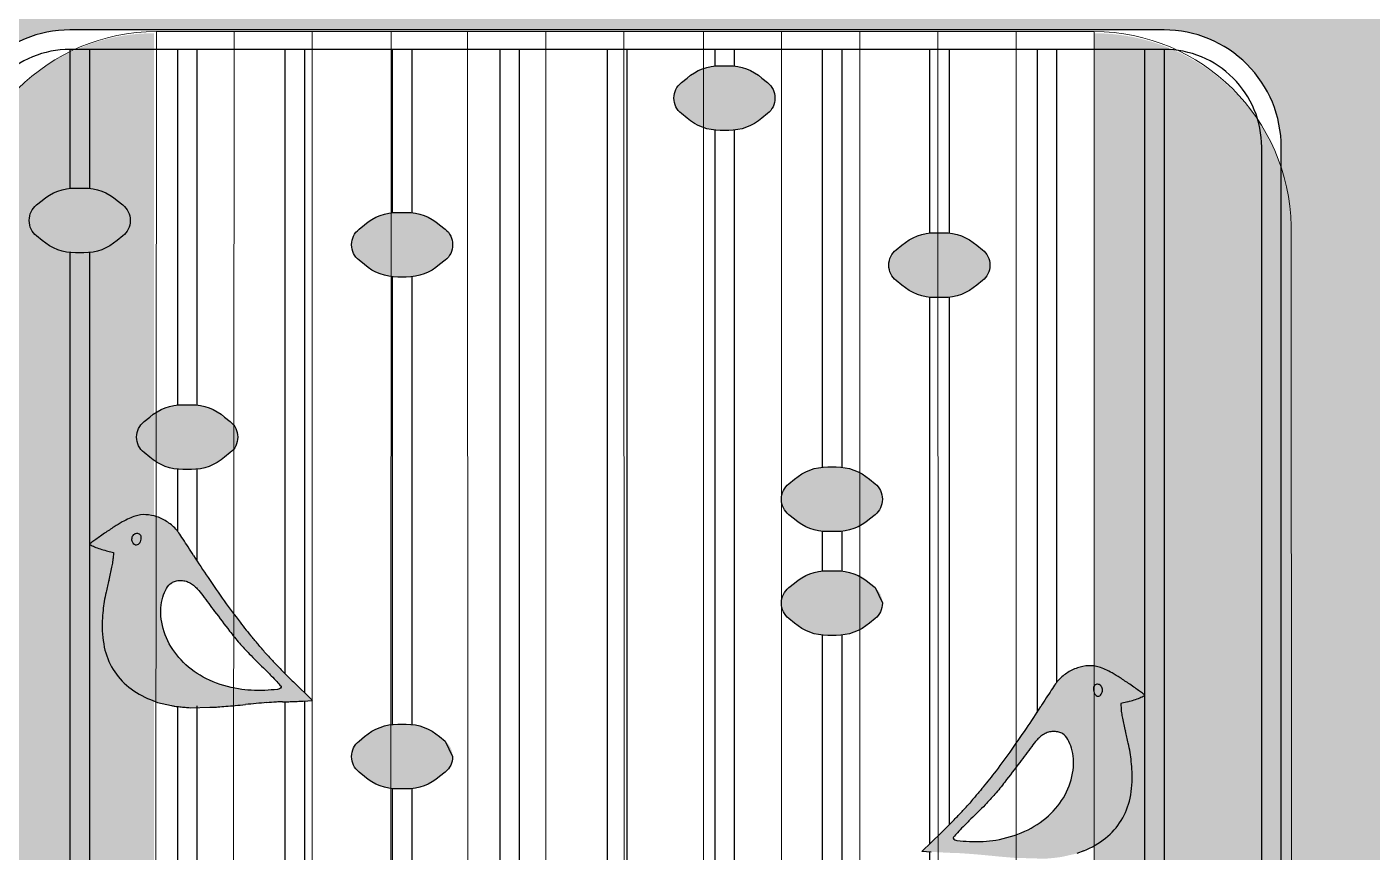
# Model space of a CAD drawing. Header units: millimetres. Extents: x 35877 to 3066687, y -650199 to -40525.
# Drawn here: x 144660.14 to 144694.56, y -179740.4 to -179719.29 of the extents above; entities that cross this region are included whole.
import ezdxf

# ---------------------------------------------------------------- set-up
doc = ezdxf.new("R2010")
doc.units = ezdxf.units.MM
doc.header["$MEASUREMENT"] = 0
for name, color, linetype, lineweight in [('A8_FURNITURE', 32, 'Continuous', 30), ('dim05', 1, 'Continuous', 13), ('Elevation 4.5', 206, 'Continuous', 5), ('FURNITURE', 32, 'Continuous', 9), ('NAME PLATE', 7, 'Continuous', 25)]:
    doc.layers.add(name, color=color, linetype=linetype, lineweight=lineweight)

msp = doc.modelspace()

# ---------------------------------------------------------------- hatches: boundary and pattern name
at = {"layer": 'dim05', "lineweight": 0, "true_color": 0xa47149, "transparency": 33554630}
h = msp.add_hatch(color=35, dxfattribs=at)
h.dxf.hatch_style = 1
h.paths.add_polyline_path([(144698.2314, -179711.3998), (144652.2393, -179711.3998), (144652.2469, -179803.3591), (144698.239, -179803.3591), (144698.2378, -179788.4605), (144692.239, -179788.4605), (144692.239, -179791.3591, -0.4142136), (144689.239, -179794.3591), (144661.2415, -179794.3591, -0.4142136), (144658.2415, -179791.3591), (144658.2415, -179722.365, -0.4142136), (144661.2415, -179719.365), (144689.239, -179719.365, -0.4142136), (144692.239, -179722.365), (144692.239, -179749.2607), (144698.2345, -179749.2607)])
at = {"layer": 'Elevation 4.5', "lineweight": 0, "true_color": 0x000000, "transparency": 33554628}
h = msp.add_hatch(color=18, dxfattribs=at)
h.dxf.hatch_style = 1
h.paths.add_polyline_path([(144679.2833, -179721.1128, 0.2335694), (144679.0933, -179720.7127), (144678.9486, -179720.5984, 0.1866469), (144678.0985, -179720.2819), (144677.8822, -179720.2819, 0.1866469), (144677.0321, -179720.5984), (144676.8874, -179720.7127, 0.2294381), (144676.6974, -179721.105, 0.2335694), (144676.8874, -179721.5052), (144677.0321, -179721.6195, 0.1866469), (144677.8822, -179721.936), (144678.0985, -179721.936, 0.1866469), (144678.9486, -179721.6195), (144679.0933, -179721.5052, 0.2294381)])
h = msp.add_hatch(color=18, dxfattribs=at)
h.dxf.hatch_style = 1
h.paths.add_polyline_path([(144662.7845, -179724.2439, 0.2335694), (144662.5945, -179723.8437), (144662.4498, -179723.7294, 0.1866469), (144661.5997, -179723.413), (144661.3834, -179723.413, 0.1866469), (144660.5333, -179723.7294), (144660.3887, -179723.8437, 0.2294381), (144660.1986, -179724.2361, 0.2335694), (144660.3887, -179724.6362), (144660.5333, -179724.7505, 0.1866469), (144661.3834, -179725.067), (144661.5997, -179725.067, 0.1866469), (144662.4498, -179724.7505), (144662.5945, -179724.6362, 0.2294381)])
h.paths.add_polyline_path([(144670.8439, -179724.4632), (144670.6992, -179724.3489, 0.1866469), (144669.8491, -179724.0324), (144669.6328, -179724.0324, 0.1866469), (144668.7827, -179724.3489), (144668.6381, -179724.4632, 0.2294381), (144668.448, -179724.8555, 0.2335694), (144668.6381, -179725.2556), (144668.7827, -179725.3699, 0.1866469), (144669.6328, -179725.6864), (144669.8491, -179725.6864, 0.1866469), (144670.6992, -179725.3699), (144670.8439, -179725.2556, 0.2294381), (144671.0339, -179724.8633, 0.2335694)])
h.paths.add_polyline_path([(144665.3443, -179729.3847), (144665.1996, -179729.2704, 0.1866469), (144664.3495, -179728.9539), (144664.1332, -179728.9539, 0.1866469), (144663.2831, -179729.2704), (144663.1385, -179729.3847, 0.2294381), (144662.9484, -179729.777, 0.2335694), (144663.1385, -179730.1772), (144663.2831, -179730.2915, 0.1866469), (144664.1332, -179730.608), (144664.3495, -179730.608, 0.1866469), (144665.1996, -179730.2915), (144665.3443, -179730.1772, 0.2294381), (144665.5343, -179729.7849, 0.2335694)])
h = msp.add_hatch(color=18, dxfattribs=at)
h.dxf.hatch_style = 1
h.paths.add_polyline_path([(144684.7829, -179725.3871, 0.2335694), (144684.5929, -179724.9869), (144684.4482, -179724.8726, 0.1866469), (144683.5981, -179724.5561), (144683.3818, -179724.5561, 0.1866469), (144682.5317, -179724.8726), (144682.387, -179724.9869, 0.2294381), (144682.197, -179725.3793, 0.2335694), (144682.387, -179725.7794), (144682.5317, -179725.8937, 0.1866469), (144683.3818, -179726.2102), (144683.5981, -179726.2102, 0.1866469), (144684.4482, -179725.8937), (144684.5929, -179725.7794, 0.2294381)])
h = msp.add_hatch(color=18, dxfattribs=at)
h.dxf.hatch_style = 1
h.paths.add_polyline_path([(144682.0331, -179731.3753, 0.2335694), (144681.8431, -179730.9752), (144681.6984, -179730.8609, 0.1866469), (144680.8483, -179730.5444), (144680.632, -179730.5444, 0.1866469), (144679.7819, -179730.8609), (144679.6372, -179730.9752, 0.2294381), (144679.4472, -179731.3675, 0.2335694), (144679.6372, -179731.7676), (144679.7819, -179731.8819, 0.1866469), (144680.632, -179732.1984), (144680.8483, -179732.1984, 0.1866469), (144681.6984, -179731.8819), (144681.8431, -179731.7676, 0.2294381)])
h = msp.add_hatch(color=18, dxfattribs=at)
h.dxf.hatch_style = 1
edge = h.paths.add_edge_path()
edge.add_arc((144645.1766, -179744.8972), 22.7128, 32.16172, 32.81148)
edge.add_arc((144650.4567, -179741.4929), 16.4304, 32.81148, 33.63724)
edge.add_arc((144649.478, -179742.1441), 17.6059, 33.63732, 34.2873)
edge.add_arc((144663.4669, -179732.606), 0.6748, 34.2873, 41.16894)
edge.add_arc((144663.0702, -179732.9529), 1.2018, 41.16894, 55.99203)
edge.add_arc((144663.0918, -179732.921), 1.1632, 55.99203, 71.17988)
edge.add_arc((144663.129, -179732.8117), 1.0478, 71.17999, 87.2154)
edge.add_arc((144663.1429, -179732.5265), 0.7623, 87.2154, 107.56998)
edge.add_arc((144663.3021, -179733.0293), 1.2897, 107.56998, 114.98423)
edge.add_arc((144663.8656, -179734.2388), 2.624, 114.98423, 119.34221)
edge.add_arc((144664.4732, -179735.3196), 3.8638, 119.34221, 122.9184)
edge.add_arc((144667.0554, -179739.3082), 8.6154, 122.9184, 124.88205)
edge.add_arc((144694.5341, -179778.7244), 56.6645, 124.88205, 125.04861)
edge.add_arc((144681.0542, -179759.5078), 33.1914, 125.04861, 125.29753)
edge.add_arc((144701.6718, -179788.6298), 68.873, 125.297529, 125.400118)
edge.add_arc((144661.9222, -179732.6969), 0.2543, 125.40012, 130.76604)
edge.add_arc((144661.7674, -179732.5173), 0.0172, 130.76604, 241.79136)
edge.add_arc((144662.4458, -179731.2525), 1.4524, 241.79136, 246.60744)
edge.add_arc((144662.5169, -179731.0881), 1.6315, 246.60744, 252.0734)
edge.add_arc((144662.6816, -179730.5791), 2.1665, 252.0734, 256.49235)
edge.add_line((144662.1755, -179732.6857), (144662.3598, -179732.7299))
edge.add_line((144662.3598, -179732.7299), (144662.3508, -179732.8849))
edge.add_arc((144661.599, -179732.841), 0.7531, 350.18677, 356.65846, ccw=False)
edge.add_arc((144656.9071, -179732.0295), 5.5147, 348.69543, 350.18677, ccw=False)
edge.add_arc((144656.2564, -179731.8994), 6.1782, 347.16117, 348.69549, ccw=False)
edge.add_arc((144656.0052, -179731.8422), 6.4358, 345.67219, 347.16121, ccw=False)
edge.add_arc((144673.9208, -179736.4181), 12.0549, 165.67219, 167.20406)
edge.add_arc((144666.058, -179734.6323), 3.9919, 167.20406, 170.69698)
edge.add_arc((144665.445, -179734.5319), 3.3707, 170.69705, 174.56508)
edge.add_arc((144668.5957, -179734.8316), 6.5356, 174.56508, 176.92232)
edge.add_arc((144664.6722, -179734.6207), 2.6065, 176.92232, 191.78697)
edge.add_arc((144663.8764, -179734.7867), 1.7935, 191.78697, 211.45856)
edge.add_arc((144663.8115, -179734.8264), 1.7174, 211.45856, 231.62433)
edge.add_arc((144664.1386, -179734.4134), 2.2443, 231.62433, 248.12672)
edge.add_line((144663.3025, -179736.4961), (144663.4816, -179736.5681))
edge.add_line((144663.4816, -179736.5681), (144663.8409, -179736.6498))
edge.add_arc((144664.1358, -179735.1104), 1.5675, 259.15334, 262.43435)
edge.add_arc((144664.6788, -179731.022), 5.6917, 262.43435, 263.69099)
edge.add_arc((144664.7403, -179730.4663), 6.2509, 263.69099, 264.93437)
edge.add_arc((144664.6099, -179731.9376), 4.7738, 264.93437, 266.45624)
edge.add_line((144664.3148, -179736.7022), (144664.8216, -179736.6865))
edge.add_line((144664.8216, -179736.6865), (144664.9476, -179736.6865))
edge.add_arc((144664.9476, -179735.638), 1.0486, 270, 274.40265)
edge.add_arc((144662.7733, -179707.3975), 29.3726, 274.40265, 274.79707)
edge.add_arc((144662.9769, -179709.8246), 26.937, 274.79715, 275.31026)
edge.add_arc((144661.9958, -179699.2698), 37.5373, 275.31032, 275.71051)
edge.add_arc((144667.7038, -179756.3501), 19.8277, 94.91845, 95.71051, ccw=False)
edge.add_arc((144667.7844, -179757.287), 20.7681, 94.15349, 94.91849, ccw=False)
edge.add_arc((144667.6204, -179755.0289), 18.504, 93.39746, 94.15352, ccw=False)
edge.add_arc((144666.7109, -179739.7087), 3.1569, 90.60035, 93.39746, ccw=False)
edge.add_arc((144666.5943, -179728.5802), 7.9723, 270.60035, 271.03698)
edge.add_line((144666.7386, -179736.5512), (144667.4488, -179736.5154))
edge.add_arc((144683.5731, -179719.2071), 23.6552, 223.94045, 227.02832, ccw=False)
edge.add_arc((144678.0806, -179724.5222), 16.0121, 222.89678, 223.88349, ccw=False)
edge.add_arc((144669.1858, -179732.7868), 3.8704, 220.06323, 222.89678, ccw=False)
edge.add_arc((144590.6067, -179798.8704), 98.8024, 40.063228, 40.151684)
edge.add_arc((144603.8183, -179787.7249), 81.5176, 40.151751, 40.255702)
edge.add_arc((144607.1098, -179784.938), 77.2047, 40.255751, 40.345381)
edge.add_arc((144661.4475, -179738.7822), 5.9099, 40.34538, 40.94446)
edge.add_arc((144671.7858, -179729.8128), 7.777, 217.22271, 220.94446, ccw=False)
edge.add_arc((144685.119, -179719.6841), 24.5211, 215.6414, 217.22271, ccw=False)
edge.add_arc((144687.012, -179718.3268), 26.8504, 214.08674, 215.6414, ccw=False)
edge.add_arc((144681.4967, -179722.059), 20.1909, 212.16172, 214.08674, ccw=False)
edge = h.paths.add_edge_path(flags=16)
edge.add_arc((144663.0544, -179732.3663), 0.2323, 204.49535, 219.94347, ccw=False)
edge.add_arc((144663.0024, -179732.39), 0.1751, 171.29039, 204.49535, ccw=False)
edge.add_arc((144662.9932, -179732.3886), 0.1658, 136.69781, 171.29039, ccw=False)
edge.add_arc((144662.9555, -179732.3531), 0.1141, 93.0028, 136.69781, ccw=False)
edge.add_arc((144662.9548, -179732.3396), 0.1006, 45.00001, 93.0028, ccw=False)
edge.add_arc((144662.9583, -179732.3361), 0.0957, 11.32588, 45.00003, ccw=False)
edge.add_arc((144662.7984, -179732.3681), 0.2587, -4.70662, 11.32588, ccw=False)
edge.add_arc((144662.7851, -179732.367), 0.2721, 339.60713, 355.29338, ccw=False)
edge.add_arc((144662.9195, -179732.417), 0.1287, 312.14465, 339.60713, ccw=False)
edge.add_arc((144662.9096, -179732.4061), 0.1434, 290.55917, 312.14465, ccw=False)
edge.add_arc((144662.936, -179732.4764), 0.0683, 252.98334, 290.55917, ccw=False)
edge.add_arc((144662.9406, -179732.4616), 0.0838, 219.94347, 252.98334, ccw=False)
edge = h.paths.add_edge_path(flags=16)
edge.add_arc((144664.0228, -179733.7761), 0.3225, 104.54598, 123.51146, ccw=False)
edge.add_arc((144664.0673, -179733.9476), 0.4996, 90.88322, 104.54598, ccw=False)
edge.add_arc((144664.0679, -179733.9854), 0.5374, 77.69642, 90.88322, ccw=False)
edge.add_arc((144664.0835, -179733.9136), 0.4639, 62.97098, 77.69642, ccw=False)
edge.add_arc((144664.0115, -179734.0547), 0.6223, 51.14747, 62.97098, ccw=False)
edge.add_arc((144663.8997, -179734.1935), 0.8006, 41.35853, 51.14747, ccw=False)
edge.add_arc((144662.2481, -179735.6475), 3.0011, 37.22492, 41.35853, ccw=False)
edge.add_arc((144610.7904, -179774.7413), 67.6247, 36.794285, 37.224919, ccw=False)
edge.add_arc((144699.3838, -179708.4787), 43.0077, 216.79429, 217.63765)
edge.add_arc((144671.1726, -179730.2339), 7.3824, 217.63765, 220.74409)
edge.add_arc((144670.071, -179731.1828), 5.9284, 220.74409, 224.32984)
edge.add_arc((144680.5729, -179720.9238), 20.6096, 224.32984, 225.74801)
edge.add_arc((144653.2471, -179748.9726), 18.5494, 44.86727, 45.74801, ccw=False)
edge.add_arc((144662.6562, -179739.607), 5.2737, 42.62086, 44.86727, ccw=False)
edge.add_arc((144660.875, -179741.246), 7.6942, 41.4503, 42.62086, ccw=False)
edge.add_arc((144666.6262, -179736.1667), 0.0212, -32.61788, 41.4503, ccw=False)
edge.add_arc((144666.5384, -179736.1106), 0.1254, 275.88486, 327.38212, ccw=False)
edge.add_arc((144666.0084, -179730.9686), 5.2946, 272.40321, 275.88486, ccw=False)
edge.add_arc((144666.0623, -179732.2511), 4.011, 267.33729, 272.40321, ccw=False)
edge.add_arc((144666.0011, -179733.5658), 2.6949, 260.51198, 267.33729, ccw=False)
edge.add_arc((144666.057, -179733.2315), 3.0338, 245.81245, 260.51198, ccw=False)
edge.add_arc((144665.7679, -179733.875), 2.3283, 227.88741, 245.81245, ccw=False)
edge.add_arc((144665.57, -179734.094), 2.0331, 208.56341, 227.88741, ccw=False)
edge.add_arc((144665.3886, -179734.1928), 1.8266, 187.62079, 208.56349, ccw=False)
edge.add_arc((144664.9903, -179734.2461), 1.4247, 176.16073, 187.62079, ccw=False)
edge.add_arc((144664.8771, -179734.2385), 1.3113, 163.96579, 176.16073, ccw=False)
edge.add_arc((144664.621, -179734.1649), 1.0448, 150.41716, 163.96579, ccw=False)
edge.add_arc((144664.0749, -179733.8549), 0.4169, 123.51146, 150.41716, ccw=False)
h = msp.add_hatch(color=18, dxfattribs=at)
h.dxf.hatch_style = 1
h.paths.add_polyline_path([(144682.0331, -179734.0294, 0.2335694), (144681.8431, -179733.6292), (144681.6984, -179733.5149, 0.1866469), (144680.8483, -179733.1984), (144680.632, -179733.1984, 0.1866469), (144679.7819, -179733.5149), (144679.6372, -179733.6292, 0.2294381), (144679.4472, -179734.0215, 0.2335694), (144679.6372, -179734.4217), (144679.7819, -179734.536, 0.1866469), (144680.632, -179734.8525), (144680.8483, -179734.8525, 0.1866469), (144681.6984, -179734.536), (144681.8431, -179734.4217, 0.2294381)])
h = msp.add_hatch(color=18, dxfattribs=at)
h.dxf.hatch_style = 1
edge = h.paths.add_edge_path()
edge.add_arc((144705.3135, -179748.7602), 22.7128, 507.18852, 507.83828, ccw=False)
edge.add_arc((144700.0334, -179745.3559), 16.4304, 506.36276, 507.18852, ccw=False)
edge.add_arc((144701.0121, -179746.0071), 17.6059, 505.7127, 506.36268, ccw=False)
edge.add_arc((144687.0232, -179736.469), 0.6748, 498.83106, 505.7127, ccw=False)
edge.add_arc((144687.42, -179736.816), 1.2018, 484.00797, 498.83106, ccw=False)
edge.add_arc((144687.3984, -179736.784), 1.1632, 468.82012, 484.00797, ccw=False)
edge.add_arc((144687.3611, -179736.6747), 1.0478, 452.7846, 468.82001, ccw=False)
edge.add_arc((144687.3473, -179736.3895), 0.7623, 432.43002, 452.7846, ccw=False)
edge.add_arc((144687.1881, -179736.8923), 1.2897, 425.01577, 432.43002, ccw=False)
edge.add_arc((144686.6245, -179738.1018), 2.624, 420.65779, 425.01577, ccw=False)
edge.add_arc((144686.0169, -179739.1826), 3.8638, 417.0816, 420.65779, ccw=False)
edge.add_arc((144683.4347, -179743.1712), 8.6154, 415.11795, 417.0816, ccw=False)
edge.add_arc((144655.956, -179782.5874), 56.6645, 414.95139, 415.11795, ccw=False)
edge.add_arc((144669.4359, -179763.3708), 33.1914, 414.70247, 414.95139, ccw=False)
edge.add_arc((144648.8183, -179792.4928), 68.873, 414.599882, 414.702471, ccw=False)
edge.add_arc((144688.5679, -179736.5599), 0.2543, 409.23396, 414.59988, ccw=False)
edge.add_arc((144688.7228, -179736.3803), 0.0172, 298.20864, 409.23396, ccw=False)
edge.add_arc((144688.0444, -179735.1155), 1.4524, 293.39256, 298.20864, ccw=False)
edge.add_arc((144687.9732, -179734.9511), 1.6315, 287.9266, 293.39256, ccw=False)
edge.add_arc((144687.8086, -179734.4421), 2.1665, 283.50765, 287.9266, ccw=False)
edge.add_line((144688.3146, -179736.5487), (144688.1303, -179736.593))
edge.add_line((144688.1303, -179736.593), (144688.1394, -179736.7479))
edge.add_arc((144688.8912, -179736.704), 0.7531, 183.34154, 189.81323)
edge.add_arc((144693.5831, -179735.8925), 5.5147, 189.81323, 191.30457)
edge.add_arc((144694.2338, -179735.7624), 6.1782, 191.30451, 192.83883)
edge.add_arc((144694.4849, -179735.7052), 6.4358, 192.83879, 194.32781)
edge.add_arc((144676.5694, -179740.2811), 12.0549, 372.79594, 374.32781, ccw=False)
edge.add_arc((144684.4321, -179738.4953), 3.9919, 369.30302, 372.79594, ccw=False)
edge.add_arc((144685.0451, -179738.3949), 3.3707, 365.43492, 369.30295, ccw=False)
edge.add_arc((144681.8944, -179738.6946), 6.5356, 363.07768, 365.43492, ccw=False)
edge.add_arc((144685.8179, -179738.4837), 2.6065, 348.21303, 363.07768, ccw=False)
edge.add_arc((144686.6137, -179738.6497), 1.7935, 328.54144, 348.21303, ccw=False)
edge.add_arc((144686.6786, -179738.6894), 1.7174, 308.37567, 328.54144, ccw=False)
edge.add_arc((144686.3515, -179738.2764), 2.2443, 291.87328, 308.37567, ccw=False)
edge.add_line((144687.1876, -179740.3591), (144687.0085, -179740.4311))
edge.add_line((144687.0085, -179740.4311), (144686.6493, -179740.5129))
edge.add_arc((144686.3543, -179738.9734), 1.5675, 277.56565, 280.84666, ccw=False)
edge.add_arc((144685.8113, -179734.885), 5.6917, 276.30901, 277.56565, ccw=False)
edge.add_arc((144685.7499, -179734.3293), 6.2509, 275.06563, 276.30901, ccw=False)
edge.add_arc((144685.8803, -179735.8006), 4.7738, 273.54376, 275.06563, ccw=False)
edge.add_line((144686.1753, -179740.5653), (144685.6685, -179740.5495))
edge.add_line((144685.6685, -179740.5495), (144685.5426, -179740.5495))
edge.add_arc((144685.5426, -179739.501), 1.0486, 265.59735, 270, ccw=False)
edge.add_arc((144687.7169, -179711.2605), 29.3726, 265.20293, 265.59735, ccw=False)
edge.add_arc((144687.5132, -179713.6876), 26.937, 264.68974, 265.20285, ccw=False)
edge.add_arc((144688.4943, -179703.1328), 37.5373, 264.28949, 264.68968, ccw=False)
edge.add_arc((144682.7864, -179760.2131), 19.8277, 444.28949, 445.08155)
edge.add_arc((144682.7057, -179761.15), 20.7681, 445.08151, 445.84651)
edge.add_arc((144682.8697, -179758.8919), 18.504, 445.84648, 446.60254)
edge.add_arc((144683.7792, -179743.5717), 3.1569, 446.60254, 449.39965)
edge.add_arc((144683.8958, -179732.4432), 7.9723, 268.96302, 269.39965, ccw=False)
edge.add_line((144683.7515, -179740.4142), (144683.0413, -179740.3784))
edge.add_arc((144666.9171, -179723.0701), 23.6552, 312.97168, 316.05955)
edge.add_arc((144672.4095, -179728.3852), 16.0121, 316.11651, 317.10322)
edge.add_arc((144681.3043, -179736.6498), 3.8704, 317.10322, 319.93677)
edge.add_arc((144759.8834, -179802.7334), 98.8024, 499.848316, 499.936772, ccw=False)
edge.add_arc((144746.6718, -179791.5879), 81.5176, 499.744298, 499.848249, ccw=False)
edge.add_arc((144743.3804, -179788.801), 77.2047, 499.654619, 499.744249, ccw=False)
edge.add_arc((144689.0426, -179742.6452), 5.9099, 499.05554, 499.65462, ccw=False)
edge.add_arc((144678.7043, -179733.6758), 7.777, 319.05554, 322.77729)
edge.add_arc((144665.3711, -179723.5471), 24.5211, 322.77729, 324.3586)
edge.add_arc((144663.4782, -179722.1898), 26.8504, 324.3586, 325.91326)
edge.add_arc((144668.9934, -179725.922), 20.1909, 325.91326, 327.83828)
edge = h.paths.add_edge_path(flags=16)
edge.add_arc((144687.4358, -179736.2293), 0.2323, 320.05653, 335.50465)
edge.add_arc((144687.4877, -179736.253), 0.1751, 335.50465, 368.70961)
edge.add_arc((144687.497, -179736.2516), 0.1658, 368.70961, 403.30219)
edge.add_arc((144687.5346, -179736.2161), 0.1141, 403.30219, 446.9972)
edge.add_arc((144687.5353, -179736.2026), 0.1006, 446.9972, 494.99999)
edge.add_arc((144687.5318, -179736.1991), 0.0957, 494.99997, 528.67412)
edge.add_arc((144687.6917, -179736.2312), 0.2587, 528.67412, 544.70662)
edge.add_arc((144687.7051, -179736.2301), 0.2721, 184.70662, 200.39287)
edge.add_arc((144687.5706, -179736.28), 0.1287, 200.39287, 227.85535)
edge.add_arc((144687.5805, -179736.2691), 0.1434, 227.85535, 249.44083)
edge.add_arc((144687.5541, -179736.3394), 0.0683, 249.44083, 287.01666)
edge.add_arc((144687.5496, -179736.3246), 0.0838, 287.01666, 320.05653)
edge = h.paths.add_edge_path(flags=16)
edge.add_arc((144686.4673, -179737.6392), 0.3225, 416.48854, 435.45402)
edge.add_arc((144686.4228, -179737.8106), 0.4996, 435.45402, 449.11678)
edge.add_arc((144686.4223, -179737.8484), 0.5374, 449.11678, 462.30358)
edge.add_arc((144686.4066, -179737.7766), 0.4639, 462.30358, 477.02902)
edge.add_arc((144686.4786, -179737.9177), 0.6223, 477.02902, 488.85253)
edge.add_arc((144686.5904, -179738.0565), 0.8006, 488.85253, 498.64147)
edge.add_arc((144688.2421, -179739.5105), 3.0011, 498.64147, 502.77508)
edge.add_arc((144739.6997, -179778.6043), 67.6247, 502.775081, 503.205715)
edge.add_arc((144651.1063, -179712.3417), 43.0077, 322.36235, 323.20571, ccw=False)
edge.add_arc((144679.3176, -179734.0969), 7.3824, 319.25591, 322.36235, ccw=False)
edge.add_arc((144680.4191, -179735.0458), 5.9284, 315.67016, 319.25591, ccw=False)
edge.add_arc((144669.9173, -179724.7868), 20.6096, 314.25199, 315.67016, ccw=False)
edge.add_arc((144697.243, -179752.8356), 18.5494, 494.25199, 495.13273)
edge.add_arc((144687.834, -179743.47), 5.2737, 495.13273, 497.37914)
edge.add_arc((144689.6151, -179745.109), 7.6942, 497.37914, 498.5497)
edge.add_arc((144683.864, -179740.0297), 0.0212, 498.5497, 572.61788)
edge.add_arc((144683.9517, -179739.9736), 0.1254, 212.61788, 264.11514)
edge.add_arc((144684.4817, -179734.8316), 5.2946, 264.11514, 267.59679)
edge.add_arc((144684.4279, -179736.1141), 4.011, 267.59679, 272.66271)
edge.add_arc((144684.489, -179737.4288), 2.6949, 272.66271, 279.48802)
edge.add_arc((144684.4331, -179737.0945), 3.0338, 279.48802, 294.18755)
edge.add_arc((144684.7222, -179737.738), 2.3283, 294.18755, 312.11259)
edge.add_arc((144684.9202, -179737.957), 2.0331, 312.11259, 331.43659)
edge.add_arc((144685.1016, -179738.0558), 1.8266, 331.43651, 352.37921)
edge.add_arc((144685.4999, -179738.1091), 1.4247, 352.37921, 363.83927)
edge.add_arc((144685.6131, -179738.1015), 1.3113, 363.83927, 376.03421)
edge.add_arc((144685.8691, -179738.0279), 1.0448, 376.03421, 389.58284)
edge.add_arc((144686.4152, -179737.7179), 0.4169, 389.58284, 416.48854)
h = msp.add_hatch(color=18, dxfattribs=at)
h.dxf.hatch_style = 1
h.paths.add_polyline_path([(144671.0339, -179737.9568, 0.2335694), (144670.8439, -179737.5567), (144670.6992, -179737.4424, 0.1866469), (144669.8491, -179737.1259), (144669.6328, -179737.1259, 0.1866469), (144668.7827, -179737.4424), (144668.6381, -179737.5567, 0.2294381), (144668.448, -179737.949, 0.2335694), (144668.6381, -179738.3492), (144668.7827, -179738.4635, 0.1866469), (144669.6328, -179738.7799), (144669.8491, -179738.7799, 0.1866469), (144670.6992, -179738.4635), (144670.8439, -179738.3492, 0.2294381)])
at = {"layer": 'NAME PLATE', "lineweight": 0, "true_color": 0x000000, "transparency": 33554687}
h = msp.add_hatch(color=18, dxfattribs=at)
h.dxf.hatch_style = 1
h.set_gradient(color1=(153, 155, 55), color2=(229, 232, 120), name='INVCYLINDER')
h.paths.add_polyline_path([(144692.4911, -179724.4332, 0.4109881), (144687.4539, -179719.4512), (144687.4539, -179762.3973), (144692.4911, -179762.3936)], flags=17)
h.paths.add_polyline_path([(144692.4912, -179766.4112, 0.9852287), (144692.4288, -179762.4127), (144687.4539, -179762.3973), (144687.4539, -179789.358), (144663.3917, -179789.358), (144663.3917, -179719.4509, 0.4142439), (144658.409, -179724.4332), (144658.3618, -179789.3827, 0.4139883), (144663.3618, -179794.3865), (144687.4111, -179794.405, 0.4196556), (144692.5197, -179789.3778)])

# ---------------------------------------------------------------- linework, layer by layer
at = {"layer": 'A8_FURNITURE', "linetype": 'ByBlock', "lineweight": 15, "transparency": 33554687}
for p, q in [((144663.4554, -179719.4039, 531.9841), (144663.3933, -179789.3101, -260.0136)), ((144663.4462, -179719.4039, -42.3336), (144687.4538, -179719.4055, 42.3336)), ((144665.4418, -179719.404, 2.3955), (144665.401, -179789.3116, -1.5038)), ((144667.4431, -179719.4042, 2.3942), (144667.4302, -179766.3609)), ((144669.4576, -179719.4043, 2.3936), (144669.4459, -179762.3653, -0.0006)), ((144671.4302, -179762.3627), (144671.4164, -179719.4044, -487.9422)), ((144673.4302, -179762.3622), (144673.4164, -179719.4046, -487.9135)), ((144675.4302, -179762.3616), (144675.4164, -179719.4047, -487.8848)), ((144677.4523, -179719.4048, 2.3876), (144677.4556, -179762.3616)), ((144679.4523, -179719.405, 2.3863), (144679.4556, -179762.3632)), ((144681.4523, -179719.4051, 2.3845), (144681.4556, -179762.3677)), ((144683.453, -179719.4052, -0.1817), (144683.4598, -179762.3534, -160.2193)), ((144685.451, -179762.3517, -160.2096), (144685.4538, -179719.4054, -0.1826)), ((144692.491, -179724.3859, -42.3336), (144692.5078, -179762.3663, -172.478))]:
    msp.add_line(p, q, dxfattribs=at)
msp.add_lwpolyline([(144687.451, -179762.35), (144687.4538, -179719.4055)], dxfattribs=at)
for centre, start, end in [((144663.4769, -179724.4724, -42.3336), 90.34687, 179.02144), ((144687.4231, -179724.4724, -42.3336), 0.97856, 89.65313)]:
    msp.add_arc(centre, 5.0686, start, end, dxfattribs=at)
at = {"layer": 'Elevation 4.5', "color": 18, "lineweight": 30, "true_color": 0x000000, "transparency": 33554687}
for p, q in [((144661.2416, -179719.865), (144661.2416, -179723.4192)), ((144661.7416, -179719.865), (144661.7416, -179723.4192)), ((144663.9914, -179719.865), (144663.9914, -179728.9601)), ((144664.4914, -179719.865), (144664.4914, -179728.9601)), ((144666.7412, -179719.865), (144666.7412, -179735.8277)), ((144667.2412, -179719.865), (144667.2412, -179736.3149)), ((144669.491, -179719.865), (144669.491, -179724.0386)), ((144669.991, -179719.865), (144669.991, -179724.0386)), ((144672.2408, -179719.865), (144672.2408, -179752.3411)), ((144672.7408, -179719.865), (144672.7408, -179748.1861)), ((144674.9906, -179719.865), (144674.9906, -179729.42)), ((144675.4906, -179719.865), (144675.4906, -179729.403)), ((144677.7404, -179719.865), (144677.7404, -179720.2881)), ((144678.2404, -179719.865), (144678.2404, -179720.2881)), ((144680.4902, -179719.865), (144680.4902, -179730.5506)), ((144680.9902, -179719.865), (144680.9902, -179730.5506)), ((144683.2399, -179719.865), (144683.2399, -179724.5624)), ((144683.7399, -179719.865), (144683.7399, -179724.5624)), ((144685.9897, -179719.865), (144685.9897, -179728.2105)), ((144686.4897, -179719.865), (144686.4897, -179728.2263)), ((144688.7395, -179719.865), (144688.7395, -179727.5944)), ((144689.2395, -179719.865), (144689.2395, -179727.6118)), ((144677.7404, -179721.9297), (144677.7404, -179757.0125)), ((144678.2404, -179721.9297), (144678.2404, -179757.4999)), ((144661.2416, -179725.0608), (144661.2416, -179741.7828)), ((144661.7416, -179725.0608), (144661.7416, -179741.7828)), ((144669.491, -179725.6802), (144669.491, -179737.1321)), ((144669.991, -179725.6802), (144669.991, -179737.1321)), ((144683.2399, -179726.204), (144683.2399, -179740.1866)), ((144683.7399, -179726.204), (144683.7399, -179739.6997)), ((144688.7395, -179727.5944), (144688.7395, -179741.407)), ((144689.2395, -179727.6118), (144689.2395, -179741.407)), ((144685.9897, -179728.2105), (144685.9897, -179736.8216)), ((144686.4897, -179728.2263), (144686.4897, -179736.0558)), ((144674.9906, -179729.42), (144674.9906, -179741.3331)), ((144675.4906, -179729.403), (144675.4906, -179741.3331)), ((144663.9914, -179730.6018), (144663.9914, -179732.1815)), ((144664.4914, -179730.6018), (144664.4914, -179732.9445)), ((144680.4902, -179732.1922), (144680.4902, -179733.2046)), ((144680.9902, -179732.1922), (144680.9902, -179733.2046)), ((144662.1755, -179732.6857), (144662.3598, -179732.7299)), ((144662.3598, -179732.7299), (144662.3508, -179732.8849)), ((144680.4902, -179734.8463), (144680.4902, -179741.0447)), ((144680.9902, -179734.8463), (144680.9902, -179741.0278)), ((144667.4488, -179736.5154), (144666.958, -179736.0415)), ((144663.3025, -179736.4961), (144663.4816, -179736.5681)), ((144663.4816, -179736.5681), (144663.8409, -179736.6498)), ((144666.7412, -179736.5511), (144666.7412, -179775.0379)), ((144667.2081, -179736.5322), (144667.4488, -179736.5154)), ((144667.2412, -179736.5299), (144667.2412, -179775.0478)), ((144688.3146, -179736.5487), (144688.1303, -179736.593)), ((144688.1303, -179736.593), (144688.1394, -179736.7479)), ((144663.9914, -179736.6721), (144663.9914, -179751.4533)), ((144664.3148, -179736.7022), (144664.8216, -179736.6865)), ((144664.4914, -179736.6552), (144664.4914, -179751.4533)), ((144664.8216, -179736.6865), (144664.9476, -179736.6865)), ((144685.9897, -179737.5178), (144685.9897, -179737.5272)), ((144669.491, -179738.7737), (144669.491, -179751.4821)), ((144669.991, -179738.7737), (144669.991, -179752.3157)), ((144683.0413, -179740.3784), (144683.5321, -179739.9045)), ((144683.282, -179740.3952), (144683.0413, -179740.3784)), ((144683.2399, -179740.3923), (144683.2399, -179763.3994)), ((144687.1876, -179740.3592), (144687.0085, -179740.4311))]:
    msp.add_line(p, q, dxfattribs=at)
msp.add_lwpolyline([(144691.739, -179749.2607), (144691.739, -179722.365, 0.4142136), (144689.239, -179719.865), (144661.2415, -179719.865, 0.4142136), (144658.7415, -179722.365), (144658.7415, -179791.3591, 0.4142136), (144661.2415, -179793.8591), (144689.239, -179793.8591, 0.4142136), (144691.739, -179791.3591), (144691.739, -179788.4605)], format="xyb", dxfattribs=at)
for points in [[(144679.2833, -179721.105), (144679.2833, -179721.1128, -0.2294381), (144679.0933, -179721.5052), (144678.9486, -179721.6195, -0.1866469), (144678.0985, -179721.936), (144677.8822, -179721.936, -0.1866469), (144677.0321, -179721.6195), (144676.8874, -179721.5052, -0.2294381), (144676.6974, -179721.1128), (144676.6974, -179721.105, -0.2294381), (144676.8874, -179720.7127), (144677.0321, -179720.5984, -0.1866469), (144677.8822, -179720.2819), (144678.0985, -179720.2819, -0.1866469), (144678.9486, -179720.5984), (144679.0933, -179720.7127, -0.2294381)], [(144662.7845, -179724.2361), (144662.7845, -179724.2439, -0.2294381), (144662.5945, -179724.6362), (144662.4498, -179724.7505, -0.1866469), (144661.5997, -179725.067), (144661.3834, -179725.067, -0.1866469), (144660.5333, -179724.7505), (144660.3887, -179724.6362, -0.2294381), (144660.1986, -179724.2439), (144660.1986, -179724.2361, -0.2294381), (144660.3887, -179723.8437), (144660.5333, -179723.7294, -0.1866469), (144661.3834, -179723.413), (144661.5997, -179723.413, -0.1866469), (144662.4498, -179723.7294), (144662.5945, -179723.8437, -0.2294381)], [(144671.0339, -179724.8555), (144671.0339, -179724.8633, -0.2294381), (144670.8439, -179725.2556), (144670.6992, -179725.3699, -0.1866469), (144669.8491, -179725.6864), (144669.6328, -179725.6864, -0.1866469), (144668.7827, -179725.3699), (144668.6381, -179725.2556, -0.2294381), (144668.448, -179724.8633), (144668.448, -179724.8555, -0.2294381), (144668.6381, -179724.4632), (144668.7827, -179724.3489, -0.1866469), (144669.6328, -179724.0324), (144669.8491, -179724.0324, -0.1866469), (144670.6992, -179724.3489), (144670.8439, -179724.4632, -0.2294381)], [(144684.7829, -179725.3793), (144684.7829, -179725.3871, -0.2294381), (144684.5929, -179725.7794), (144684.4482, -179725.8937, -0.1866469), (144683.5981, -179726.2102), (144683.3818, -179726.2102, -0.1866469), (144682.5317, -179725.8937), (144682.387, -179725.7794, -0.2294381), (144682.197, -179725.3871), (144682.197, -179725.3793, -0.2294381), (144682.387, -179724.9869), (144682.5317, -179724.8726, -0.1866469), (144683.3818, -179724.5561), (144683.5981, -179724.5561, -0.1866469), (144684.4482, -179724.8726), (144684.5929, -179724.9869, -0.2294381)], [(144665.5343, -179729.777), (144665.5343, -179729.7849, -0.2294381), (144665.3443, -179730.1772), (144665.1996, -179730.2915, -0.1866469), (144664.3495, -179730.608), (144664.1332, -179730.608, -0.1866469), (144663.2831, -179730.2915), (144663.1385, -179730.1772, -0.2294381), (144662.9484, -179729.7849), (144662.9484, -179729.777, -0.2294381), (144663.1385, -179729.3847), (144663.2831, -179729.2704, -0.1866469), (144664.1332, -179728.9539), (144664.3495, -179728.9539, -0.1866469), (144665.1996, -179729.2704), (144665.3443, -179729.3847, -0.2294381)], [(144682.0331, -179731.3675), (144682.0331, -179731.3753, -0.2294381), (144681.8431, -179731.7676), (144681.6984, -179731.8819, -0.1866469), (144680.8483, -179732.1984), (144680.632, -179732.1984, -0.1866469), (144679.7819, -179731.8819), (144679.6372, -179731.7676, -0.2294381), (144679.4472, -179731.3753), (144679.4472, -179731.3675, -0.2294381), (144679.6372, -179730.9752), (144679.7819, -179730.8609, -0.1866469), (144680.632, -179730.5444), (144680.8483, -179730.5444, -0.1866469), (144681.6984, -179730.8609), (144681.8431, -179730.9752, -0.2294381)], [(144663.026, -179732.2685, -0.147998), (144663.0521, -179732.3173, -0.070065), (144663.0563, -179732.3894, -0.068555), (144663.0402, -179732.4619, -0.120405), (144663.0059, -179732.5124, -0.094464), (144662.96, -179732.5404, -0.16544), (144662.916, -179732.5418, -0.145171), (144662.8763, -179732.5154, -0.067507), (144662.843, -179732.4626, -0.145904), (144662.8293, -179732.3635, -0.152099), (144662.8725, -179732.2748, -0.193), (144662.9496, -179732.2391, -0.212568)], [(144664.2944, -179733.5003, -0.051635), (144664.4019, -179733.57, -0.042739), (144664.5006, -179733.6645, -0.018038), (144664.6377, -179733.832, -0.001879), (144664.9437, -179734.2379, 0.00368), (144665.3266, -179734.7421, 0.013555), (144665.5794, -179735.0522, 0.015647), (144665.8302, -179735.3256, 0.006188), (144666.1912, -179735.686, -0.003843), (144666.3939, -179735.8866, -0.009801), (144666.5368, -179736.0359, -0.005108), (144666.6421, -179736.1527, -0.334926), (144666.6441, -179736.1782, -0.228559), (144666.5513, -179736.2353, -0.015192), (144666.2305, -179736.2585, -0.022109), (144665.8759, -179736.2577, -0.029789), (144665.5569, -179736.2238, -0.064227), (144664.814, -179735.9989, -0.078375), (144664.2066, -179735.6022, -0.084521), (144663.7843, -179735.0661, -0.091628), (144663.5781, -179734.435, -0.050044), (144663.5687, -179734.1507, -0.053263), (144663.6168, -179733.8763, -0.059186), (144663.7124, -179733.6491, -0.11794), (144663.8448, -179733.5073, -0.082944), (144663.9418, -179733.464, -0.059685), (144664.0596, -179733.448, -0.057602), (144664.1824, -179733.4603, -0.06434)], [(144682.0331, -179734.0215), (144682.0331, -179734.0294, -0.2294381), (144681.8431, -179734.4217), (144681.6984, -179734.536, -0.1866469), (144680.8483, -179734.8525), (144680.632, -179734.8525, -0.1866469), (144679.7819, -179734.536), (144679.6372, -179734.4217, -0.2294381), (144679.4472, -179734.0294), (144679.4472, -179734.0215, -0.2294381), (144679.6372, -179733.6292), (144679.7819, -179733.5149, -0.1866469), (144680.632, -179733.1984), (144680.8483, -179733.1984, -0.1866469), (144681.6984, -179733.5149), (144681.8431, -179733.6292)], [(144687.4642, -179736.1315, 0.147998), (144687.438, -179736.1803, 0.070065), (144687.4338, -179736.2524, 0.068555), (144687.45, -179736.3249, 0.120405), (144687.4843, -179736.3755, 0.094464), (144687.5301, -179736.4034, 0.16544), (144687.5741, -179736.4048, 0.145171), (144687.6138, -179736.3784, 0.067507), (144687.6471, -179736.3256, 0.145904), (144687.6609, -179736.2265, 0.152099), (144687.6176, -179736.1378, 0.193), (144687.5406, -179736.1022, 0.212568)], [(144671.0339, -179737.949), (144671.0339, -179737.9568, -0.2294381), (144670.8439, -179738.3492), (144670.6992, -179738.4635, -0.1866469), (144669.8491, -179738.7799), (144669.6328, -179738.7799, -0.1866469), (144668.7827, -179738.4635), (144668.6381, -179738.3492, -0.2294381), (144668.448, -179737.9568), (144668.448, -179737.949, -0.2294381), (144668.6381, -179737.5567), (144668.7827, -179737.4424, -0.1866469), (144669.6328, -179737.1259), (144669.8491, -179737.1259, -0.1866469), (144670.6992, -179737.4424), (144670.8439, -179737.5567)], [(144686.1958, -179737.3633, 0.051635), (144686.0882, -179737.433, 0.042739), (144685.9895, -179737.5275, 0.018038), (144685.8524, -179737.695, 0.001879), (144685.5465, -179738.1009, -0.00368), (144685.1636, -179738.6051, -0.013555), (144684.9107, -179738.9152, -0.015647), (144684.6599, -179739.1886, -0.006188), (144684.299, -179739.549, 0.003843), (144684.0963, -179739.7496, 0.009801), (144683.9533, -179739.8989, 0.005108), (144683.848, -179740.0157, 0.334926), (144683.8461, -179740.0412, 0.228559), (144683.9388, -179740.0983, 0.015192), (144684.2597, -179740.1215, 0.022109), (144684.6142, -179740.1207, 0.029789), (144684.9332, -179740.0868, 0.064227), (144685.6762, -179739.862, 0.078375), (144686.2836, -179739.4652, 0.084521), (144686.7058, -179738.9291, 0.091628), (144686.912, -179738.298, 0.050044), (144686.9214, -179738.0137, 0.053263), (144686.8733, -179737.7393, 0.059186), (144686.7778, -179737.5121, 0.11794), (144686.6454, -179737.3703, 0.082944), (144686.5483, -179737.327, 0.059685), (144686.4305, -179737.311, 0.057602), (144686.3077, -179737.3233, 0.06434)]]:
    msp.add_lwpolyline(points, format="xyb", close=True, dxfattribs=at)
for centre, radius, start, end in [((144663.3021, -179733.0293), 1.2897, 107.57006, 114.98429), ((144663.1429, -179732.5265), 0.7623, 87.2155, 107.57011), ((144663.129, -179732.8117), 1.0478, 71.17894, 87.21547), ((144667.0554, -179739.3082), 8.6154, 122.91841, 124.882), ((144664.4732, -179735.3196), 3.8638, 119.3423, 122.91841), ((144663.8656, -179734.2388), 2.624, 114.98426, 119.34234), ((144663.0918, -179732.921), 1.1632, 55.99033, 71.17894), ((144663.0702, -179732.9529), 1.2018, 41.16895, 55.99039), ((144661.9222, -179732.6969), 0.2543, 125.40024, 130.76604), ((144701.6718, -179788.6298), 68.873, 125.297445, 125.400119), ((144681.0542, -179759.5078), 33.1914, 125.04869, 125.29735), ((144694.5341, -179778.7244), 56.6645, 124.88204, 125.04866), ((144663.4669, -179732.606), 0.6748, 34.28729, 41.16896), ((144649.478, -179742.1441), 17.6059, 33.63963, 34.2873), ((144650.4567, -179741.4929), 16.4304, 32.81145, 33.63971), ((144661.7674, -179732.5173), 0.0172, 130.7661, 241.79132), ((144662.4458, -179731.2525), 1.4524, 241.79135, 246.60739), ((144662.5169, -179731.0881), 1.6315, 246.60739, 252.07329), ((144662.6816, -179730.5791), 2.1665, 252.07332, 256.49234), ((144645.1766, -179744.8972), 22.7128, 32.16173, 32.81146), ((144681.4967, -179722.059), 20.1909, 212.16172, 214.08659), ((144656.2564, -179731.8994), 6.1782, 347.16109, 348.69637), ((144656.9071, -179732.0295), 5.5147, 348.69641, 350.18677), ((144661.599, -179732.841), 0.7531, 350.18673, 356.65851), ((144673.9208, -179736.4181), 12.0549, 165.6722, 167.20404), ((144656.0052, -179731.8422), 6.4358, 345.67216, 347.16114), ((144687.012, -179718.3268), 26.8504, 214.08662, 215.64115), ((144666.058, -179734.6323), 3.9919, 167.20399, 170.69602), ((144665.445, -179734.5319), 3.3707, 170.69591, 174.56507), ((144685.119, -179719.6841), 24.5211, 215.64113, 217.22269), ((144664.6722, -179734.6207), 2.6065, 176.92244, 191.787), ((144668.5957, -179734.8316), 6.5356, 174.56508, 176.92237), ((144671.7858, -179729.8128), 7.777, 217.22265, 220.94449), ((144663.8764, -179734.7867), 1.7935, 191.78702, 211.45726), ((144661.4475, -179738.7822), 5.9099, 40.34534, 40.94442), ((144607.1098, -179784.938), 77.2047, 40.253934, 40.345378), ((144603.8183, -179787.7249), 81.5176, 40.151765, 40.253981), ((144590.6067, -179798.8704), 98.8024, 40.063232, 40.151696), ((144669.1858, -179732.7868), 3.8704, 220.06313, 222.89684), ((144678.0806, -179724.5222), 16.0121, 222.89679, 223.88342), ((144663.8115, -179734.8264), 1.7174, 211.45721, 231.62467), ((144679.348, -179723.3032), 17.7706, 223.88337, 224.86266), ((144677.0542, -179725.5861), 14.5344, 224.86266, 226.00123), ((144687.42, -179736.816), 1.2018, 124.00961, 138.83105), ((144687.3984, -179736.784), 1.1632, 108.82106, 124.00967), ((144687.3611, -179736.6747), 1.0478, 92.78453, 108.82106), ((144687.3473, -179736.3895), 0.7623, 72.42989, 92.7845), ((144687.1881, -179736.8923), 1.2897, 65.01571, 72.42994), ((144686.6245, -179738.1018), 2.624, 60.65766, 65.01574), ((144686.0169, -179739.1826), 3.8638, 57.08159, 60.6577), ((144664.1386, -179734.4134), 2.2443, 231.62459, 248.12676), ((144700.0334, -179745.3559), 16.4304, 146.36029, 147.18855), ((144701.0121, -179746.0071), 17.6059, 145.7127, 146.36037), ((144687.0232, -179736.469), 0.6748, 138.83104, 145.71271), ((144683.4347, -179743.1712), 8.6154, 55.118, 57.08159), ((144655.956, -179782.5874), 56.6645, 54.95134, 55.11796), ((144669.4359, -179763.3708), 33.1914, 54.70265, 54.95131), ((144661.9958, -179699.2698), 37.5373, 275.31034, 275.7105), ((144667.7038, -179756.3501), 19.8277, 94.91847, 95.71052), ((144667.7844, -179757.287), 20.7681, 94.1535, 94.91851), ((144667.6204, -179755.0289), 18.504, 93.39746, 94.15353), ((144666.7109, -179739.7087), 3.1569, 90.6004, 93.39744), ((144666.5943, -179728.5802), 7.9723, 270.60033, 271.52347), ((144666.4445, -179722.9484), 13.6061, 271.52349, 272.14205), ((144666.4638, -179723.4649), 13.0892, 272.14213, 272.76505), ((144666.8408, -179731.2703), 5.2747, 272.76506, 273.99324), ((144705.3135, -179748.7602), 22.7128, 147.18854, 147.83827), ((144687.8086, -179734.4421), 2.1665, 283.50766, 287.92668), ((144687.9732, -179734.9511), 1.6315, 287.92671, 293.39261), ((144648.8183, -179792.4928), 68.873, 54.599881, 54.702555), ((144688.0444, -179735.1155), 1.4524, 293.39261, 298.20865), ((144688.5679, -179736.5599), 0.2543, 49.23396, 54.59976), ((144688.7228, -179736.3803), 0.0172, 298.20868, 49.2339), ((144664.1358, -179735.1104), 1.5675, 259.15334, 262.43433), ((144664.6788, -179731.022), 5.6917, 262.43435, 263.69117), ((144664.7403, -179730.4663), 6.2509, 263.69116, 264.93446), ((144664.6099, -179731.9376), 4.7738, 264.93449, 266.45624), ((144664.9476, -179735.638), 1.0486, 270.00006, 274.40258), ((144662.7733, -179707.3975), 29.3726, 274.40265, 274.79707), ((144662.9769, -179709.8246), 26.937, 274.79715, 275.31029), ((144668.9934, -179725.922), 20.1909, 325.91341, 327.83828), ((144688.8912, -179736.704), 0.7531, 183.34149, 189.81327), ((144693.5831, -179735.8925), 5.5147, 189.81323, 191.30359), ((144663.4782, -179722.1898), 26.8504, 324.35885, 325.91338), ((144694.2338, -179735.7624), 6.1782, 191.30363, 192.83891), ((144694.4849, -179735.7052), 6.4358, 192.83886, 194.32784), ((144676.5694, -179740.2811), 12.0549, 12.79596, 14.3278), ((144684.4321, -179738.4953), 3.9919, 9.30398, 12.79601), ((144665.3711, -179723.5471), 24.5211, 322.77731, 324.35887), ((144685.0451, -179738.3949), 3.3707, 5.43493, 9.30409), ((144681.8944, -179738.6946), 6.5356, 3.07763, 5.43492), ((144678.7043, -179733.6758), 7.777, 319.05551, 322.77735), ((144685.8179, -179738.4837), 2.6065, 348.213, 3.07756), ((144759.8834, -179802.7334), 98.8024, 139.848304, 139.936768), ((144746.6718, -179791.5879), 81.5176, 139.746019, 139.848235), ((144743.3804, -179788.801), 77.2047, 139.654622, 139.746066), ((144689.0426, -179742.6452), 5.9099, 139.05558, 139.65466), ((144686.6137, -179738.6497), 1.7935, 328.54274, 348.21298), ((144672.4095, -179728.3852), 16.0121, 316.11658, 317.10321), ((144681.3043, -179736.6498), 3.8704, 317.10316, 319.93687), ((144673.4359, -179729.4491), 14.5344, 313.99877, 315.13734), ((144671.1421, -179727.1662), 17.7706, 315.13734, 316.11663), ((144686.6786, -179738.6894), 1.7174, 308.37533, 328.54279), ((144686.3515, -179738.2764), 2.2443, 291.87324, 308.37541)]:
    msp.add_arc(centre, radius, start, end, dxfattribs=at)
at = {"layer": 'FURNITURE', "lineweight": 30, "transparency": 33554687}
msp.add_lwpolyline([(144692.239, -179749.2607), (144692.239, -179722.365, 0.4142136), (144689.239, -179719.365), (144661.2415, -179719.365, 0.4142136), (144658.2415, -179722.365), (144658.2415, -179791.3591, 0.4142136), (144661.2415, -179794.3591), (144689.239, -179794.3591, 0.4142136), (144692.239, -179791.3591), (144692.239, -179788.4605)], format="xyb", dxfattribs=at)

doc.saveas('drawing.dxf')
